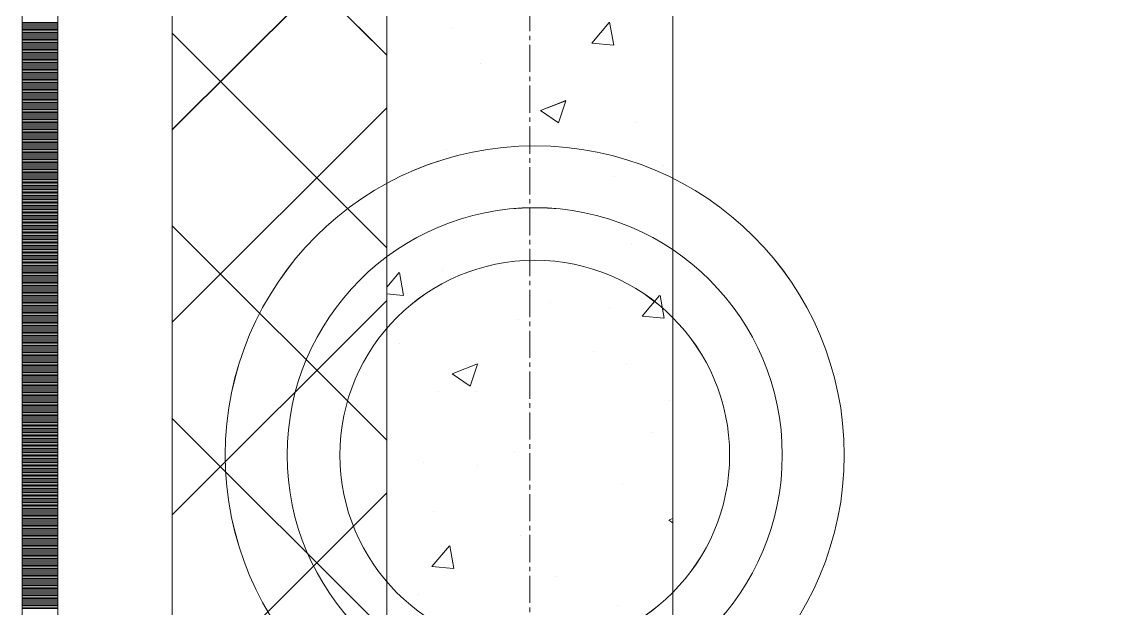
# Model space of a CAD drawing. Header units: millimetres. Extents: x 470010 to 1231400, y -134005 to 421770.
# Drawn here: x 672519 to 673289, y -23161 to -22750 of the extents above; entities that cross this region are included whole.
import ezdxf
from ezdxf.enums import TextEntityAlignment as Align

# ---------------------------------------------------------------- set-up
doc = ezdxf.new("R2010")
doc.units = ezdxf.units.MM
doc.linetypes.add('CENTER2', pattern=[28.575, 19.05, -3.175, 3.175, -3.175])
doc.linetypes.add('DASHED', pattern=[19.05, 12.7, -6.35])
doc.layers.get('Defpoints').update_dxf_attribs({"color": 140})
doc.layers.add('АР_Делит', color=120, linetype='Continuous', lineweight=0, plot=False)
for name, color, linetype, lineweight in [('АР_Стены ПЕНОблок', 52, 'Continuous', 20), ('АР_Тонкая', 254, 'Continuous', 5), ('АР_Утеплитель', 31, 'Continuous', 0), ('АР_Штриховка', 8, 'Continuous', 0)]:
    doc.layers.add(name, color=color, linetype=linetype, lineweight=lineweight)
doc.layers.add('РД_Оси_100', color=7, linetype='Continuous', lineweight=0, true_color=0x525252)
doc.styles.add('style1', font='ARIALN.TTF')

# ---------------------------------------------------------------- blocks, each defined once
blk = doc.blocks.new('СОШ_2200_АР_ОСИ_М100_28.05.24')
at = {"layer": 'АР_Делит', "color": 251, "linetype": 'DASHED', "true_color": 0x636466}
blk.add_lwpolyline([(114955, 135155), (114955, -355), (93595.036, -355), (93595.036, 13855), (94145, 13855), (94145, 68320), (66055, 68320), (66055, 13857.73), (83455, 13857.73), (83455, -355), (45245, -355), (45245, 13145), (44695, 13145), (44695, 26755), (45245, 26755), (45245, 68320), (20455, 68320), (20455, 26755), (27955, 26755), (27955, 13145), (-355, 13145), (-355, 100855)], dxfattribs=at)
at = {"layer": 'РД_Оси_100', "color": 251, "linetype": 'CENTER2', "true_color": 0x636466}
blk.add_line((0, -6155), (0, 139938.679), dxfattribs=at)
blk = doc.blocks.new('A$C9108343f')
at = {"layer": 'АР_Делит', "color": 18, "true_color": 0x000000}
for radius in [216.34, 173.04, 136.21]:
    blk.add_circle((7158.34, 77313.08), radius, dxfattribs=at)
at = {"layer": 'АР_Стены ПЕНОблок', "color": 18, "linetype": 'Continuous', "lineweight": 20, "true_color": 0x000000}
for p, q in [((7054.96, 97555), (7054.96, 21355)), ((7254.96, 21355), (7254.96, 97555))]:
    blk.add_line(p, q, dxfattribs=at)
at = {"layer": 'АР_Тонкая', "color": 18, "linetype": 'Continuous', "lineweight": 5, "true_color": 0x000000}
for p, q in [((6799.96, 97555), (6799.96, 21355)), ((6824.96, 97555), (6824.96, 21355)), ((6824.96, 21355), (6824.96, 97555)), ((6904.96, 21355), (6904.96, 97555))]:
    blk.add_line(p, q, dxfattribs=at)
at = {"layer": 'АР_Утеплитель', "color": 18, "linetype": 'Continuous', "lineweight": 0, "true_color": 0x000000}
for p, q in [((6904.96, 97555), (6904.96, 21355)), ((7054.96, 21355), (7054.96, 97555))]:
    blk.add_line(p, q, dxfattribs=at)
at = {"layer": 'АР_Штриховка', "color": 18, "linetype": 'Continuous', "lineweight": 0, "true_color": 0x000000}
for p, q in [((7054.96, 77592.83), (6904.96, 77742.83)), ((6904.96, 77540.69), (7054.96, 77690.69)), ((6799.96, 77615.75), (6824.96, 77615.75)), ((6799.96, 77614.75), (6824.96, 77614.75)), ((6799.96, 77613.75), (6824.96, 77613.75)), ((6799.96, 77612.75), (6824.96, 77612.75)), ((6799.96, 77611.75), (6824.96, 77611.75)), ((6799.96, 77610.75), (6824.96, 77610.75)), ((7100.02, 77611.47), (7100.02, 77611.47)), ((7198.16, 77601.19), (7210.4, 77615.78)), ((7213.6, 77599.9), (7210.66, 77615.82)), ((6799.96, 77609.75), (6824.96, 77609.75)), ((6799.96, 77608.75), (6824.96, 77608.75)), ((6799.96, 77607.75), (6824.96, 77607.75)), ((6799.96, 77606.75), (6824.96, 77606.75)), ((6799.96, 77605.75), (6824.96, 77605.75)), ((6799.96, 77604.75), (6824.96, 77604.75)), ((6799.96, 77603.75), (6824.96, 77603.75)), ((6799.96, 77602.75), (6824.96, 77602.75)), ((7054.96, 77458.13), (6904.96, 77608.13)), ((6799.96, 77601.75), (6824.96, 77601.75)), ((6799.96, 77600.75), (6824.96, 77600.75)), ((6799.96, 77599.75), (6824.96, 77599.75)), ((6799.96, 77598.75), (6824.96, 77598.75)), ((6799.96, 77597.75), (6824.96, 77597.75)), ((6799.96, 77596.75), (6824.96, 77596.75)), ((6799.96, 77595.75), (6824.96, 77595.75)), ((6799.96, 77594.75), (6824.96, 77594.75)), ((7198.16, 77601.18), (7213.34, 77599.85)), ((6799.96, 77593.75), (6824.96, 77593.75)), ((6799.96, 77592.75), (6824.96, 77592.75)), ((6799.96, 77591.75), (6824.96, 77591.75)), ((6799.96, 77590.75), (6824.96, 77590.75)), ((6799.96, 77589.75), (6824.96, 77589.75)), ((6799.96, 77588.75), (6824.96, 77588.75)), ((6799.96, 77587.75), (6824.96, 77587.75)), ((6799.96, 77586.75), (6824.96, 77586.75)), ((6799.96, 77585.75), (6824.96, 77585.75)), ((6799.96, 77584.75), (6824.96, 77584.75)), ((6799.96, 77583.75), (6824.96, 77583.75)), ((6799.96, 77582.75), (6824.96, 77582.75)), ((6799.96, 77581.75), (6824.96, 77581.75)), ((6799.96, 77580.75), (6824.96, 77580.75)), ((6799.96, 77579.75), (6824.96, 77579.75)), ((7120.49, 77586.94), (7120.49, 77586.94)), ((6799.96, 77578.75), (6824.96, 77578.75)), ((6799.96, 77577.75), (6824.96, 77577.75)), ((6799.96, 77576.75), (6824.96, 77576.75)), ((6799.96, 77575.75), (6824.96, 77575.75)), ((6799.96, 77574.75), (6824.96, 77574.75)), ((6799.96, 77573.75), (6824.96, 77573.75)), ((6799.96, 77572.75), (6824.96, 77572.75)), ((6799.96, 77571.75), (6824.96, 77571.75)), ((6799.96, 77570.75), (6824.96, 77570.75)), ((6799.96, 77569.75), (6824.96, 77569.75)), ((6799.96, 77568.75), (6824.96, 77568.75)), ((6799.96, 77567.75), (6824.96, 77567.75)), ((6799.96, 77566.75), (6824.96, 77566.75)), ((6799.96, 77565.75), (6824.96, 77565.75)), ((6799.96, 77564.75), (6824.96, 77564.75)), ((6799.96, 77563.75), (6824.96, 77563.75)), ((6799.96, 77562.75), (6824.96, 77562.75)), ((6799.96, 77561.75), (6824.96, 77561.75)), ((6799.96, 77560.75), (6824.96, 77560.75)), ((6799.96, 77559.75), (6824.96, 77559.75)), ((6799.96, 77558.75), (6824.96, 77558.75)), ((6799.96, 77557.75), (6824.96, 77557.75)), ((6799.96, 77556.75), (6824.96, 77556.75)), ((7162.4, 77554.16), (7180.18, 77560.98)), ((7174.97, 77545.47), (7180.12, 77560.82)), ((6799.96, 77555.75), (6824.96, 77555.75)), ((6799.96, 77554.75), (6824.96, 77554.75)), ((6799.96, 77553.75), (6824.96, 77553.75)), ((6799.96, 77552.75), (6824.96, 77552.75)), ((6799.96, 77551.75), (6824.96, 77551.75)), ((6799.96, 77550.75), (6824.96, 77550.75)), ((6799.96, 77549.75), (6824.96, 77549.75)), ((6799.96, 77548.75), (6824.96, 77548.75)), ((6904.96, 77405.99), (7054.96, 77555.99)), ((7162.33, 77554), (7174.96, 77545.48)), ((6799.96, 77547.75), (6824.96, 77547.75)), ((6799.96, 77546.75), (6824.96, 77546.75)), ((6799.96, 77545.75), (6824.96, 77545.75)), ((6799.96, 77544.75), (6824.96, 77544.75)), ((6799.96, 77543.75), (6824.96, 77543.75)), ((6799.96, 77542.75), (6824.96, 77542.75)), ((6799.96, 77541.75), (6824.96, 77541.75)), ((7228.85, 77545.96), (7228.85, 77545.96)), ((6799.96, 77540.75), (6824.96, 77540.75)), ((6799.96, 77539.75), (6824.96, 77539.75)), ((6799.96, 77538.75), (6824.96, 77538.75)), ((6799.96, 77537.75), (6824.96, 77537.75)), ((6799.96, 77536.75), (6824.96, 77536.75)), ((6799.96, 77535.75), (6824.96, 77535.75)), ((6799.96, 77534.75), (6824.96, 77534.75)), ((6799.96, 77533.75), (6824.96, 77533.75)), ((6799.96, 77532.75), (6824.96, 77532.75)), ((6799.96, 77531.75), (6824.96, 77531.75)), ((6799.96, 77530.75), (6824.96, 77530.75)), ((6799.96, 77529.75), (6824.96, 77529.75)), ((6799.96, 77528.75), (6824.96, 77528.75)), ((6799.96, 77527.75), (6824.96, 77527.75)), ((6799.96, 77526.75), (6824.96, 77526.75)), ((6799.96, 77525.75), (6824.96, 77525.75)), ((7096.93, 77526.91), (7096.93, 77526.91)), ((6799.96, 77524.75), (6824.96, 77524.75)), ((6799.96, 77523.75), (6824.96, 77523.75)), ((6799.96, 77522.75), (6824.96, 77522.75)), ((6799.96, 77521.75), (6824.96, 77521.75)), ((6799.96, 77520.75), (6824.96, 77520.75)), ((6799.96, 77519.75), (6824.96, 77519.75)), ((6799.96, 77518.75), (6824.96, 77518.75)), ((6799.96, 77517.75), (6824.96, 77517.75)), ((7112.98, 77521.19), (7112.98, 77521.19)), ((6799.96, 77516.75), (6824.96, 77516.75)), ((6799.96, 77515.75), (6824.96, 77515.75)), ((6799.96, 77514.75), (6824.96, 77514.75)), ((6799.96, 77513.75), (6824.96, 77513.75)), ((6799.96, 77512.75), (6824.96, 77512.75)), ((6799.96, 77511.75), (6824.96, 77511.75)), ((6799.96, 77510.75), (6824.96, 77510.75)), ((7248.57, 77515.46), (7248.57, 77515.46)), ((6799.96, 77509.75), (6824.96, 77509.75)), ((6799.96, 77508.75), (6824.96, 77508.75)), ((6799.96, 77507.75), (6824.96, 77507.75)), ((6799.96, 77506.75), (6824.96, 77506.75)), ((6799.96, 77505.75), (6824.96, 77505.75)), ((6799.96, 77504.75), (6824.96, 77504.75)), ((6799.96, 77503.75), (6824.96, 77503.75)), ((6799.96, 77502.75), (6824.96, 77502.75)), ((7214.08, 77507.88), (7214.08, 77507.88)), ((6799.96, 77501.75), (6824.96, 77501.75)), ((6799.96, 77500.75), (6824.96, 77500.75)), ((6799.96, 77499.75), (6824.96, 77499.75)), ((6799.96, 77498.75), (6824.96, 77498.75)), ((6799.96, 77497.75), (6824.96, 77497.75)), ((6799.96, 77496.75), (6824.96, 77496.75)), ((6799.96, 77495.75), (6824.96, 77495.75)), ((6799.96, 77494.75), (6824.96, 77494.75)), ((6799.96, 77493.75), (6824.96, 77493.75)), ((6799.96, 77492.75), (6824.96, 77492.75)), ((6799.96, 77491.75), (6824.96, 77491.75)), ((6799.96, 77490.75), (6824.96, 77490.75)), ((6799.96, 77489.75), (6824.96, 77489.75)), ((6799.96, 77488.75), (6824.96, 77488.75)), ((6799.96, 77487.75), (6824.96, 77487.75)), ((6799.96, 77486.75), (6824.96, 77486.75)), ((6799.96, 77485.75), (6824.96, 77485.75)), ((6799.96, 77484.75), (6824.96, 77484.75)), ((6799.96, 77483.75), (6824.96, 77483.75)), ((6799.96, 77482.75), (6824.96, 77482.75)), ((6799.96, 77481.75), (6824.96, 77481.75)), ((6799.96, 77480.75), (6824.96, 77480.75)), ((6799.96, 77479.75), (6824.96, 77479.75)), ((6799.96, 77478.75), (6824.96, 77478.75)), ((6799.96, 77477.75), (6824.96, 77477.75)), ((6799.96, 77476.75), (6824.96, 77476.75)), ((6799.96, 77475.75), (6824.96, 77475.75)), ((6799.96, 77474.75), (6824.96, 77474.75)), ((6799.96, 77473.75), (6824.96, 77473.75)), ((6799.96, 77472.75), (6824.96, 77472.75)), ((6799.96, 77471.75), (6824.96, 77471.75)), ((7054.96, 77323.42), (6904.96, 77473.42)), ((7108.66, 77475.9), (7108.66, 77475.9)), ((6799.96, 77470.75), (6824.96, 77470.75)), ((6799.96, 77469.75), (6824.96, 77469.75)), ((6799.96, 77468.75), (6824.96, 77468.75)), ((6799.96, 77467.75), (6824.96, 77467.75)), ((6799.96, 77466.75), (6824.96, 77466.75)), ((6799.96, 77465.75), (6824.96, 77465.75)), ((6799.96, 77464.75), (6824.96, 77464.75)), ((6799.96, 77463.75), (6824.96, 77463.75)), ((6799.96, 77462.75), (6824.96, 77462.75)), ((6799.96, 77461.75), (6824.96, 77461.75)), ((6799.96, 77460.75), (6824.96, 77460.75)), ((6799.96, 77459.75), (6824.96, 77459.75)), ((6799.96, 77458.75), (6824.96, 77458.75)), ((6799.96, 77457.75), (6824.96, 77457.75)), ((6799.96, 77456.75), (6824.96, 77456.75)), ((7225.77, 77461.4), (7225.77, 77461.4)), ((6799.96, 77455.75), (6824.96, 77455.75)), ((6799.96, 77454.75), (6824.96, 77454.75)), ((6799.96, 77453.75), (6824.96, 77453.75)), ((6799.96, 77452.75), (6824.96, 77452.75)), ((6799.96, 77451.75), (6824.96, 77451.75)), ((6799.96, 77450.75), (6824.96, 77450.75)), ((6799.96, 77449.75), (6824.96, 77449.75)), ((6799.96, 77448.75), (6824.96, 77448.75)), ((6799.96, 77447.75), (6824.96, 77447.75)), ((6799.96, 77446.75), (6824.96, 77446.75)), ((6799.96, 77445.75), (6824.96, 77445.75)), ((6799.96, 77444.75), (6824.96, 77444.75)), ((6799.96, 77443.75), (6824.96, 77443.75)), ((6799.96, 77442.75), (6824.96, 77442.75)), ((6799.96, 77441.75), (6824.96, 77441.75)), ((6799.96, 77440.75), (6824.96, 77440.75)), ((7054.96, 77430.53), (7063.46, 77440.66)), ((7066.66, 77424.78), (7063.72, 77440.7)), ((7093.84, 77442.36), (7093.84, 77442.36)), ((6799.96, 77439.75), (6824.96, 77439.75)), ((6799.96, 77438.75), (6824.96, 77438.75)), ((6799.96, 77437.75), (6824.96, 77437.75)), ((6799.96, 77436.75), (6824.96, 77436.75)), ((6799.96, 77435.75), (6824.96, 77435.75)), ((6799.96, 77434.75), (6824.96, 77434.75)), ((6799.96, 77433.75), (6824.96, 77433.75)), ((6799.96, 77432.75), (6824.96, 77432.75)), ((6799.96, 77431.75), (6824.96, 77431.75)), ((6799.96, 77430.75), (6824.96, 77430.75)), ((6799.96, 77429.75), (6824.96, 77429.75)), ((6799.96, 77428.75), (6824.96, 77428.75)), ((6799.96, 77427.75), (6824.96, 77427.75)), ((6799.96, 77426.75), (6824.96, 77426.75)), ((6799.96, 77425.75), (6824.96, 77425.75)), ((7054.96, 77425.74), (7066.4, 77424.73)), ((6799.96, 77424.75), (6824.96, 77424.75)), ((6799.96, 77423.75), (6824.96, 77423.75)), ((6799.96, 77422.75), (6824.96, 77422.75)), ((6799.96, 77421.75), (6824.96, 77421.75)), ((6799.96, 77420.75), (6824.96, 77420.75)), ((6799.96, 77419.75), (6824.96, 77419.75)), ((6799.96, 77418.75), (6824.96, 77418.75)), ((6799.96, 77417.75), (6824.96, 77417.75)), ((6904.96, 77271.29), (7054.96, 77421.29)), ((7169.52, 77420.13), (7169.52, 77420.13)), ((7233.4, 77410.13), (7245.64, 77424.72)), ((7248.84, 77408.84), (7245.9, 77424.76)), ((6799.96, 77416.75), (6824.96, 77416.75)), ((6799.96, 77415.75), (6824.96, 77415.75)), ((6799.96, 77414.75), (6824.96, 77414.75)), ((6799.96, 77413.75), (6824.96, 77413.75)), ((6799.96, 77412.75), (6824.96, 77412.75)), ((6799.96, 77411.75), (6824.96, 77411.75)), ((6799.96, 77410.75), (6824.96, 77410.75)), ((7210.85, 77416.07), (7210.85, 77416.07)), ((7233.4, 77410.12), (7248.58, 77408.8)), ((6799.96, 77409.75), (6824.96, 77409.75)), ((6799.96, 77408.75), (6824.96, 77408.75)), ((6799.96, 77407.75), (6824.96, 77407.75)), ((6799.96, 77406.75), (6824.96, 77406.75)), ((6799.96, 77405.75), (6824.96, 77405.75)), ((6799.96, 77404.75), (6824.96, 77404.75)), ((6799.96, 77403.75), (6824.96, 77403.75)), ((6799.96, 77402.75), (6824.96, 77402.75)), ((7147.27, 77407.7), (7147.27, 77407.7)), ((6799.96, 77401.75), (6824.96, 77401.75)), ((6799.96, 77400.75), (6824.96, 77400.75)), ((6799.96, 77399.75), (6824.96, 77399.75)), ((6799.96, 77398.75), (6824.96, 77398.75)), ((6799.96, 77397.75), (6824.96, 77397.75)), ((6799.96, 77396.75), (6824.96, 77396.75)), ((6799.96, 77395.75), (6824.96, 77395.75)), ((6799.96, 77394.75), (6824.96, 77394.75)), ((6799.96, 77393.75), (6824.96, 77393.75)), ((6799.96, 77392.75), (6824.96, 77392.75)), ((6799.96, 77391.75), (6824.96, 77391.75)), ((6799.96, 77390.75), (6824.96, 77390.75)), ((6799.96, 77389.75), (6824.96, 77389.75)), ((6799.96, 77388.75), (6824.96, 77388.75)), ((6799.96, 77387.75), (6824.96, 77387.75)), ((6799.96, 77386.75), (6824.96, 77386.75)), ((7063.52, 77391.39), (7063.52, 77391.39)), ((6799.96, 77385.75), (6824.96, 77385.75)), ((6799.96, 77384.75), (6824.96, 77384.75)), ((6799.96, 77383.75), (6824.96, 77383.75)), ((6799.96, 77382.75), (6824.96, 77382.75)), ((6799.96, 77381.75), (6824.96, 77381.75)), ((6799.96, 77380.75), (6824.96, 77380.75)), ((6799.96, 77379.75), (6824.96, 77379.75)), ((7199.11, 77385.67), (7199.11, 77385.67)), ((6799.96, 77378.75), (6824.96, 77378.75)), ((6799.96, 77377.75), (6824.96, 77377.75)), ((6799.96, 77376.75), (6824.96, 77376.75)), ((6799.96, 77375.75), (6824.96, 77375.75)), ((6799.96, 77374.75), (6824.96, 77374.75)), ((6799.96, 77373.75), (6824.96, 77373.75)), ((6799.96, 77372.75), (6824.96, 77372.75)), ((6799.96, 77371.75), (6824.96, 77371.75)), ((7100.59, 77369.97), (7118.38, 77376.79)), ((7113.17, 77361.29), (7118.32, 77376.63)), ((7222.68, 77376.85), (7222.68, 77376.85)), ((6799.96, 77370.75), (6824.96, 77370.75)), ((6799.96, 77369.75), (6824.96, 77369.75)), ((6799.96, 77368.75), (6824.96, 77368.75)), ((6799.96, 77367.75), (6824.96, 77367.75)), ((6799.96, 77366.75), (6824.96, 77366.75)), ((6799.96, 77365.75), (6824.96, 77365.75)), ((6799.96, 77364.75), (6824.96, 77364.75)), ((6799.96, 77363.75), (6824.96, 77363.75)), ((7100.52, 77369.81), (7113.16, 77361.29)), ((6799.96, 77362.75), (6824.96, 77362.75)), ((6799.96, 77361.75), (6824.96, 77361.75)), ((6799.96, 77360.75), (6824.96, 77360.75)), ((6799.96, 77359.75), (6824.96, 77359.75)), ((6799.96, 77358.75), (6824.96, 77358.75)), ((6799.96, 77357.75), (6824.96, 77357.75)), ((6799.96, 77356.75), (6824.96, 77356.75)), ((7090.75, 77357.8), (7090.75, 77357.8)), ((7117.08, 77357.28), (7117.08, 77357.28)), ((6799.96, 77355.75), (6824.96, 77355.75)), ((6799.96, 77354.75), (6824.96, 77354.75)), ((6799.96, 77353.75), (6824.96, 77353.75)), ((6799.96, 77352.75), (6824.96, 77352.75)), ((6799.96, 77351.75), (6824.96, 77351.75)), ((6799.96, 77350.75), (6824.96, 77350.75)), ((6799.96, 77349.75), (6824.96, 77349.75)), ((6799.96, 77348.75), (6824.96, 77348.75)), ((7252.67, 77351.55), (7252.67, 77351.55)), ((6799.96, 77347.75), (6824.96, 77347.75)), ((6799.96, 77346.75), (6824.96, 77346.75)), ((6799.96, 77345.75), (6824.96, 77345.75)), ((6799.96, 77344.75), (6824.96, 77344.75)), ((6799.96, 77343.75), (6824.96, 77343.75)), ((6799.96, 77342.75), (6824.96, 77342.75)), ((6799.96, 77341.75), (6824.96, 77341.75)), ((6799.96, 77340.75), (6824.96, 77340.75)), ((6799.96, 77339.75), (6824.96, 77339.75)), ((6799.96, 77338.75), (6824.96, 77338.75)), ((6799.96, 77337.75), (6824.96, 77337.75)), ((6799.96, 77336.75), (6824.96, 77336.75)), ((6799.96, 77335.75), (6824.96, 77335.75)), ((6799.96, 77334.75), (6824.96, 77334.75)), ((6799.96, 77333.75), (6824.96, 77333.75)), ((7054.96, 77188.72), (6904.96, 77338.72)), ((6799.96, 77332.75), (6824.96, 77332.75)), ((6799.96, 77331.75), (6824.96, 77331.75)), ((6799.96, 77330.75), (6824.96, 77330.75)), ((6799.96, 77329.75), (6824.96, 77329.75)), ((6799.96, 77328.75), (6824.96, 77328.75)), ((6799.96, 77327.75), (6824.96, 77327.75)), ((6799.96, 77326.75), (6824.96, 77326.75)), ((6799.96, 77325.75), (6824.96, 77325.75)), ((7240.23, 77328.55), (7240.23, 77328.55)), ((6799.96, 77324.75), (6824.96, 77324.75)), ((6799.96, 77323.75), (6824.96, 77323.75)), ((6799.96, 77322.75), (6824.96, 77322.75)), ((6799.96, 77321.75), (6824.96, 77321.75)), ((6799.96, 77320.75), (6824.96, 77320.75)), ((6799.96, 77319.75), (6824.96, 77319.75)), ((6799.96, 77318.75), (6824.96, 77318.75)), ((6799.96, 77317.75), (6824.96, 77317.75)), ((6799.96, 77316.75), (6824.96, 77316.75)), ((6799.96, 77315.75), (6824.96, 77315.75)), ((6799.96, 77314.75), (6824.96, 77314.75)), ((6799.96, 77313.75), (6824.96, 77313.75)), ((6799.96, 77312.75), (6824.96, 77312.75)), ((6799.96, 77311.75), (6824.96, 77311.75)), ((6799.96, 77310.75), (6824.96, 77310.75)), ((6799.96, 77309.75), (6824.96, 77309.75)), ((7144.03, 77315.89), (7144.03, 77315.89)), ((6799.96, 77308.75), (6824.96, 77308.75)), ((6799.96, 77307.75), (6824.96, 77307.75)), ((6799.96, 77306.75), (6824.96, 77306.75)), ((6799.96, 77305.75), (6824.96, 77305.75)), ((6799.96, 77304.75), (6824.96, 77304.75)), ((6799.96, 77303.75), (6824.96, 77303.75)), ((6799.96, 77302.75), (6824.96, 77302.75)), ((7080.45, 77307.52), (7080.45, 77307.52)), ((7118.4, 77305.82), (7118.4, 77305.82)), ((6799.96, 77301.75), (6824.96, 77301.75)), ((6799.96, 77300.75), (6824.96, 77300.75)), ((6799.96, 77299.75), (6824.96, 77299.75)), ((6799.96, 77298.75), (6824.96, 77298.75)), ((6799.96, 77297.75), (6824.96, 77297.75)), ((6799.96, 77296.75), (6824.96, 77296.75)), ((6799.96, 77295.75), (6824.96, 77295.75)), ((6799.96, 77294.75), (6824.96, 77294.75)), ((6799.96, 77293.75), (6824.96, 77293.75)), ((6799.96, 77292.75), (6824.96, 77292.75)), ((6799.96, 77291.75), (6824.96, 77291.75)), ((6799.96, 77290.75), (6824.96, 77290.75)), ((6799.96, 77289.75), (6824.96, 77289.75)), ((6799.96, 77288.75), (6824.96, 77288.75)), ((6799.96, 77287.75), (6824.96, 77287.75)), ((6799.96, 77286.75), (6824.96, 77286.75)), ((7219.59, 77292.29), (7219.59, 77292.29)), ((6799.96, 77285.75), (6824.96, 77285.75)), ((6799.96, 77284.75), (6824.96, 77284.75)), ((6799.96, 77283.75), (6824.96, 77283.75)), ((6799.96, 77282.75), (6824.96, 77282.75)), ((6799.96, 77281.75), (6824.96, 77281.75)), ((6799.96, 77280.75), (6824.96, 77280.75)), ((6799.96, 77279.75), (6824.96, 77279.75)), ((6904.96, 77136.58), (7054.96, 77286.58)), ((6799.96, 77278.75), (6824.96, 77278.75)), ((6799.96, 77277.75), (6824.96, 77277.75)), ((6799.96, 77276.75), (6824.96, 77276.75)), ((6799.96, 77275.75), (6824.96, 77275.75)), ((6799.96, 77274.75), (6824.96, 77274.75)), ((6799.96, 77273.75), (6824.96, 77273.75)), ((6799.96, 77272.75), (6824.96, 77272.75)), ((6799.96, 77271.75), (6824.96, 77271.75)), ((7087.66, 77273.25), (7087.66, 77273.25)), ((6799.96, 77270.75), (6824.96, 77270.75)), ((6799.96, 77269.75), (6824.96, 77269.75)), ((6799.96, 77268.75), (6824.96, 77268.75)), ((6799.96, 77267.75), (6824.96, 77267.75)), ((6799.96, 77266.75), (6824.96, 77266.75)), ((6799.96, 77265.75), (6824.96, 77265.75)), ((6799.96, 77264.75), (6824.96, 77264.75)), ((6799.96, 77263.75), (6824.96, 77263.75)), ((7252.14, 77267.55), (7254.96, 77265.65)), ((7252.21, 77267.7), (7254.96, 77268.76)), ((6799.96, 77262.75), (6824.96, 77262.75)), ((6799.96, 77261.75), (6824.96, 77261.75)), ((6799.96, 77260.75), (6824.96, 77260.75)), ((6799.96, 77259.75), (6824.96, 77259.75)), ((6799.96, 77258.75), (6824.96, 77258.75)), ((6799.96, 77257.75), (6824.96, 77257.75)), ((6799.96, 77256.75), (6824.96, 77256.75)), ((7148.58, 77256.56), (7148.58, 77256.56)), ((6799.96, 77255.75), (6824.96, 77255.75)), ((6799.96, 77254.75), (6824.96, 77254.75)), ((6799.96, 77253.75), (6824.96, 77253.75)), ((6799.96, 77252.75), (6824.96, 77252.75)), ((6799.96, 77251.75), (6824.96, 77251.75)), ((6799.96, 77250.75), (6824.96, 77250.75)), ((6799.96, 77249.75), (6824.96, 77249.75)), ((6799.96, 77248.75), (6824.96, 77248.75)), ((7086.46, 77235.01), (7098.7, 77249.6)), ((7101.9, 77233.73), (7098.96, 77249.65)), ((6799.96, 77247.75), (6824.96, 77247.75)), ((6799.96, 77246.75), (6824.96, 77246.75)), ((6799.96, 77245.75), (6824.96, 77245.75)), ((6799.96, 77244.75), (6824.96, 77244.75)), ((6799.96, 77243.75), (6824.96, 77243.75)), ((6799.96, 77242.75), (6824.96, 77242.75)), ((6799.96, 77241.75), (6824.96, 77241.75)), ((6799.96, 77240.75), (6824.96, 77240.75)), ((6799.96, 77239.75), (6824.96, 77239.75)), ((6799.96, 77238.75), (6824.96, 77238.75)), ((6799.96, 77237.75), (6824.96, 77237.75)), ((6799.96, 77236.75), (6824.96, 77236.75)), ((6799.96, 77235.75), (6824.96, 77235.75)), ((6799.96, 77234.75), (6824.96, 77234.75)), ((6799.96, 77233.75), (6824.96, 77233.75)), ((6799.96, 77232.75), (6824.96, 77232.75)), ((7086.46, 77235.01), (7101.64, 77233.68)), ((6799.96, 77231.75), (6824.96, 77231.75)), ((6799.96, 77230.75), (6824.96, 77230.75)), ((6799.96, 77229.75), (6824.96, 77229.75)), ((6799.96, 77228.75), (6824.96, 77228.75)), ((6799.96, 77227.75), (6824.96, 77227.75)), ((6799.96, 77226.75), (6824.96, 77226.75)), ((6799.96, 77225.75), (6824.96, 77225.75)), ((7173.41, 77228.37), (7173.41, 77228.37)), ((6799.96, 77224.75), (6824.96, 77224.75)), ((6799.96, 77223.75), (6824.96, 77223.75)), ((6799.96, 77222.75), (6824.96, 77222.75)), ((6799.96, 77221.75), (6824.96, 77221.75)), ((6799.96, 77220.75), (6824.96, 77220.75)), ((6799.96, 77219.75), (6824.96, 77219.75)), ((6799.96, 77218.75), (6824.96, 77218.75)), ((6799.96, 77217.75), (6824.96, 77217.75)), ((6799.96, 77216.75), (6824.96, 77216.75)), ((6799.96, 77215.75), (6824.96, 77215.75)), ((6799.96, 77214.75), (6824.96, 77214.75)), ((6799.96, 77213.75), (6824.96, 77213.75)), ((6799.96, 77212.75), (6824.96, 77212.75)), ((6799.96, 77211.75), (6824.96, 77211.75)), ((6799.96, 77210.75), (6824.96, 77210.75)), ((6799.96, 77209.75), (6824.96, 77209.75)), ((7077.21, 77215.71), (7077.21, 77215.71)), ((6799.96, 77208.75), (6824.96, 77208.75)), ((6799.96, 77207.75), (6824.96, 77207.75)), ((6799.96, 77206.75), (6824.96, 77206.75)), ((6799.96, 77205.75), (6824.96, 77205.75)), ((7216.5, 77207.74), (7216.5, 77207.74))]:
    blk.add_line(p, q, dxfattribs=at)
at = {"layer": 'РД_Оси_100'}
blk.add_blockref('СОШ_2200_АР_ОСИ_М100_28.05.24', (7154.96, 6755), dxfattribs=at)
at = {"layer": 'Defpoints', "color": 18, "true_color": 0x000000, "style": 'style1'}
for p in [(143949.34, 316089.12), (143974.98, 281639.5), (143890.4, 273244.71), (143839.99, 264276.81), (143967.75, 254892.38), (12251.96, 104178.14), (12382.58, 96023.14)]:
    blk.add_attdef('АР-ПОМЕЩЕНИЕ:НАИМЕНОВАНИЕ', text='', height=100, dxfattribs=at).set_placement(p, align=Align.MIDDLE)
at = {"layer": 'Defpoints', "color": 18, "true_color": 0x000000, "style": 'style1', "flags": 8}
for p in [(143951.3, 279099.09), (143848.34, 269251.11), (143875.33, 260094.25), (144049.74, 250824.7), (163419.28, 238153.36), (155897.46, 237965.97), (183037.2, 237965.97), (143342.94, 237876.19)]:
    blk.add_attdef('АР-ПОМЕЩЕНИЕ:НАИМЕНОВАНИЕ', text='', height=100, dxfattribs=at).set_placement(p, align=Align.MIDDLE)

msp = doc.modelspace()

# ---------------------------------------------------------------- linework, layer by layer
at = {"layer": 'АР_Делит', "color": 18, "true_color": 0x000000}
for radius in [216.336, 173.036, 136.212]:
    msp.add_circle((672876.957, -23053.162), radius, dxfattribs=at)
at = {"layer": 'АР_Стены ПЕНОблок', "color": 18, "linetype": 'Continuous', "lineweight": 20, "true_color": 0x000000}
for p, q in [((672773.57, -2811.242), (672773.57, -79011.242)), ((672973.57, -79011.242), (672973.57, -2811.242))]:
    msp.add_line(p, q, dxfattribs=at)
at = {"layer": 'АР_Тонкая', "color": 18, "linetype": 'Continuous', "lineweight": 5, "true_color": 0x000000}
for p, q in [((672518.57, -2811.242), (672518.57, -79011.242)), ((672543.57, -2811.242), (672543.57, -79011.242)), ((672543.57, -79011.242), (672543.57, -2811.242)), ((672623.57, -79011.242), (672623.57, -2811.242))]:
    msp.add_line(p, q, dxfattribs=at)
at = {"layer": 'АР_Утеплитель', "color": 18, "linetype": 'Continuous', "lineweight": 0, "true_color": 0x000000}
for p, q in [((672623.57, -2811.242), (672623.57, -79011.242)), ((672773.57, -79011.242), (672773.57, -2811.242))]:
    msp.add_line(p, q, dxfattribs=at)
at = {"layer": 'АР_Штриховка', "color": 18, "linetype": 'Continuous', "lineweight": 0, "true_color": 0x000000}
for p, q in [((672773.57, -22773.41), (672623.57, -22623.41)), ((672623.57, -22825.547), (672773.57, -22675.547)), ((672518.57, -22750.492), (672543.57, -22750.492)), ((672518.57, -22751.492), (672543.57, -22751.492)), ((672518.57, -22752.492), (672543.57, -22752.492)), ((672916.768, -22765.057), (672929.013, -22750.464)), ((672932.21, -22766.342), (672929.273, -22750.42)), ((672518.57, -22753.492), (672543.57, -22753.492)), ((672518.57, -22754.492), (672543.57, -22754.492)), ((672518.57, -22755.492), (672543.57, -22755.492)), ((672518.57, -22756.492), (672543.57, -22756.492)), ((672518.57, -22757.492), (672543.57, -22757.492)), ((672518.57, -22758.492), (672543.57, -22758.492)), ((672518.57, -22759.492), (672543.57, -22759.492)), ((672518.57, -22760.492), (672543.57, -22760.492)), ((672773.57, -22908.114), (672623.57, -22758.114)), ((672518.57, -22761.492), (672543.57, -22761.492)), ((672518.57, -22762.492), (672543.57, -22762.492)), ((672518.57, -22763.492), (672543.57, -22763.492)), ((672518.57, -22764.492), (672543.57, -22764.492)), ((672518.57, -22765.492), (672543.57, -22765.492)), ((672518.57, -22766.492), (672543.57, -22766.492)), ((672518.57, -22767.492), (672543.57, -22767.492)), ((672518.57, -22768.492), (672543.57, -22768.492)), ((672916.767, -22765.061), (672931.949, -22766.389)), ((672518.57, -22769.492), (672543.57, -22769.492)), ((672518.57, -22770.492), (672543.57, -22770.492)), ((672518.57, -22771.492), (672543.57, -22771.492)), ((672518.57, -22772.492), (672543.57, -22772.492)), ((672518.57, -22773.492), (672543.57, -22773.492)), ((672518.57, -22774.492), (672543.57, -22774.492)), ((672518.57, -22775.492), (672543.57, -22775.492)), ((672518.57, -22776.492), (672543.57, -22776.492)), ((672518.57, -22777.492), (672543.57, -22777.492)), ((672518.57, -22778.492), (672543.57, -22778.492)), ((672518.57, -22779.492), (672543.57, -22779.492)), ((672518.57, -22780.492), (672543.57, -22780.492)), ((672518.57, -22781.492), (672543.57, -22781.492)), ((672518.57, -22782.492), (672543.57, -22782.492)), ((672518.57, -22783.492), (672543.57, -22783.492)), ((672518.57, -22784.492), (672543.57, -22784.492)), ((672518.57, -22785.492), (672543.57, -22785.492)), ((672518.57, -22786.492), (672543.57, -22786.492)), ((672518.57, -22787.492), (672543.57, -22787.492)), ((672518.57, -22788.492), (672543.57, -22788.492)), ((672518.57, -22789.492), (672543.57, -22789.492)), ((672518.57, -22790.492), (672543.57, -22790.492)), ((672518.57, -22791.492), (672543.57, -22791.492)), ((672518.57, -22792.492), (672543.57, -22792.492)), ((672518.57, -22793.492), (672543.57, -22793.492)), ((672518.57, -22794.492), (672543.57, -22794.492)), ((672518.57, -22795.492), (672543.57, -22795.492)), ((672518.57, -22796.492), (672543.57, -22796.492)), ((672518.57, -22797.492), (672543.57, -22797.492)), ((672518.57, -22798.492), (672543.57, -22798.492)), ((672518.57, -22799.492), (672543.57, -22799.492)), ((672518.57, -22800.492), (672543.57, -22800.492)), ((672518.57, -22801.492), (672543.57, -22801.492)), ((672518.57, -22802.492), (672543.57, -22802.492)), ((672518.57, -22803.492), (672543.57, -22803.492)), ((672518.57, -22804.492), (672543.57, -22804.492)), ((672518.57, -22805.492), (672543.57, -22805.492)), ((672518.57, -22806.492), (672543.57, -22806.492)), ((672881.008, -22812.086), (672898.792, -22805.259)), ((672893.587, -22820.768), (672898.737, -22805.419)), ((672518.57, -22807.492), (672543.57, -22807.492)), ((672518.57, -22808.492), (672543.57, -22808.492)), ((672518.57, -22809.492), (672543.57, -22809.492)), ((672518.57, -22810.492), (672543.57, -22810.492)), ((672518.57, -22811.492), (672543.57, -22811.492)), ((672518.57, -22812.492), (672543.57, -22812.492)), ((672518.57, -22813.492), (672543.57, -22813.492)), ((672518.57, -22814.492), (672543.57, -22814.492)), ((672623.57, -22960.251), (672773.57, -22810.251)), ((672880.937, -22812.241), (672893.572, -22820.763)), ((672518.57, -22815.492), (672543.57, -22815.492)), ((672518.57, -22816.492), (672543.57, -22816.492)), ((672518.57, -22817.492), (672543.57, -22817.492)), ((672518.57, -22818.492), (672543.57, -22818.492)), ((672518.57, -22819.492), (672543.57, -22819.492)), ((672518.57, -22820.492), (672543.57, -22820.492)), ((672518.57, -22821.492), (672543.57, -22821.492)), ((672518.57, -22822.492), (672543.57, -22822.492)), ((672518.57, -22823.492), (672543.57, -22823.492)), ((672518.57, -22824.492), (672543.57, -22824.492)), ((672518.57, -22825.492), (672543.57, -22825.492)), ((672518.57, -22826.492), (672543.57, -22826.492)), ((672518.57, -22827.492), (672543.57, -22827.492)), ((672518.57, -22828.492), (672543.57, -22828.492)), ((672518.57, -22829.492), (672543.57, -22829.492)), ((672518.57, -22830.492), (672543.57, -22830.492)), ((672518.57, -22831.492), (672543.57, -22831.492)), ((672518.57, -22832.492), (672543.57, -22832.492)), ((672518.57, -22833.492), (672543.57, -22833.492)), ((672518.57, -22834.492), (672543.57, -22834.492)), ((672518.57, -22835.492), (672543.57, -22835.492)), ((672518.57, -22836.492), (672543.57, -22836.492)), ((672518.57, -22837.492), (672543.57, -22837.492)), ((672518.57, -22838.492), (672543.57, -22838.492)), ((672518.57, -22839.492), (672543.57, -22839.492)), ((672518.57, -22840.492), (672543.57, -22840.492)), ((672518.57, -22841.492), (672543.57, -22841.492)), ((672518.57, -22842.492), (672543.57, -22842.492)), ((672518.57, -22843.492), (672543.57, -22843.492)), ((672518.57, -22844.492), (672543.57, -22844.492)), ((672518.57, -22845.492), (672543.57, -22845.492)), ((672518.57, -22846.492), (672543.57, -22846.492)), ((672518.57, -22847.492), (672543.57, -22847.492)), ((672518.57, -22848.492), (672543.57, -22848.492)), ((672518.57, -22849.492), (672543.57, -22849.492)), ((672518.57, -22850.492), (672543.57, -22850.492)), ((672518.57, -22851.492), (672543.57, -22851.492)), ((672518.57, -22852.492), (672543.57, -22852.492)), ((672518.57, -22853.492), (672543.57, -22853.492)), ((672518.57, -22854.492), (672543.57, -22854.492)), ((672518.57, -22855.492), (672543.57, -22855.492)), ((672518.57, -22856.492), (672543.57, -22856.492)), ((672518.57, -22857.492), (672543.57, -22857.492)), ((672518.57, -22858.492), (672543.57, -22858.492)), ((672518.57, -22859.492), (672543.57, -22859.492)), ((672518.57, -22860.492), (672543.57, -22860.492)), ((672518.57, -22861.492), (672543.57, -22861.492)), ((672518.57, -22862.492), (672543.57, -22862.492)), ((672518.57, -22863.492), (672543.57, -22863.492)), ((672518.57, -22864.492), (672543.57, -22864.492)), ((672518.57, -22865.492), (672543.57, -22865.492)), ((672518.57, -22866.492), (672543.57, -22866.492)), ((672518.57, -22867.492), (672543.57, -22867.492)), ((672518.57, -22868.492), (672543.57, -22868.492)), ((672518.57, -22869.492), (672543.57, -22869.492)), ((672518.57, -22870.492), (672543.57, -22870.492)), ((672518.57, -22871.492), (672543.57, -22871.492)), ((672518.57, -22872.492), (672543.57, -22872.492)), ((672518.57, -22873.492), (672543.57, -22873.492)), ((672518.57, -22874.492), (672543.57, -22874.492)), ((672518.57, -22875.492), (672543.57, -22875.492)), ((672518.57, -22876.492), (672543.57, -22876.492)), ((672518.57, -22877.492), (672543.57, -22877.492)), ((672518.57, -22878.492), (672543.57, -22878.492)), ((672518.57, -22879.492), (672543.57, -22879.492)), ((672518.57, -22880.492), (672543.57, -22880.492)), ((672518.57, -22881.492), (672543.57, -22881.492)), ((672518.57, -22882.492), (672543.57, -22882.492)), ((672518.57, -22883.492), (672543.57, -22883.492)), ((672518.57, -22884.492), (672543.57, -22884.492)), ((672518.57, -22885.492), (672543.57, -22885.492)), ((672518.57, -22886.492), (672543.57, -22886.492)), ((672518.57, -22887.492), (672543.57, -22887.492)), ((672518.57, -22888.492), (672543.57, -22888.492)), ((672518.57, -22889.492), (672543.57, -22889.492)), ((672518.57, -22890.492), (672543.57, -22890.492)), ((672518.57, -22891.492), (672543.57, -22891.492)), ((672518.57, -22892.492), (672543.57, -22892.492)), ((672518.57, -22893.492), (672543.57, -22893.492)), ((672518.57, -22894.492), (672543.57, -22894.492)), ((672518.57, -22895.492), (672543.57, -22895.492)), ((672518.57, -22896.492), (672543.57, -22896.492)), ((672518.57, -22897.492), (672543.57, -22897.492)), ((672518.57, -22898.492), (672543.57, -22898.492)), ((672773.57, -23042.818), (672623.57, -22892.818)), ((672518.57, -22899.492), (672543.57, -22899.492)), ((672518.57, -22900.492), (672543.57, -22900.492)), ((672518.57, -22901.492), (672543.57, -22901.492)), ((672518.57, -22902.492), (672543.57, -22902.492)), ((672518.57, -22903.492), (672543.57, -22903.492)), ((672518.57, -22904.492), (672543.57, -22904.492)), ((672518.57, -22905.492), (672543.57, -22905.492)), ((672518.57, -22906.492), (672543.57, -22906.492)), ((672518.57, -22907.492), (672543.57, -22907.492)), ((672518.57, -22908.492), (672543.57, -22908.492)), ((672518.57, -22909.492), (672543.57, -22909.492)), ((672518.57, -22910.492), (672543.57, -22910.492)), ((672518.57, -22911.492), (672543.57, -22911.492)), ((672518.57, -22912.492), (672543.57, -22912.492)), ((672518.57, -22913.492), (672543.57, -22913.492)), ((672518.57, -22914.492), (672543.57, -22914.492)), ((672518.57, -22915.492), (672543.57, -22915.492)), ((672518.57, -22916.492), (672543.57, -22916.492)), ((672518.57, -22917.492), (672543.57, -22917.492)), ((672518.57, -22918.492), (672543.57, -22918.492)), ((672518.57, -22919.492), (672543.57, -22919.492)), ((672518.57, -22920.492), (672543.57, -22920.492)), ((672518.57, -22921.492), (672543.57, -22921.492)), ((672518.57, -22922.492), (672543.57, -22922.492)), ((672518.57, -22923.492), (672543.57, -22923.492)), ((672518.57, -22924.492), (672543.57, -22924.492)), ((672518.57, -22925.492), (672543.57, -22925.492)), ((672518.57, -22926.492), (672543.57, -22926.492)), ((672518.57, -22927.492), (672543.57, -22927.492)), ((672518.57, -22928.492), (672543.57, -22928.492)), ((672518.57, -22929.492), (672543.57, -22929.492)), ((672773.57, -22935.713), (672782.072, -22925.581)), ((672785.268, -22941.459), (672782.331, -22925.538)), ((672518.57, -22930.492), (672543.57, -22930.492)), ((672518.57, -22931.492), (672543.57, -22931.492)), ((672518.57, -22932.492), (672543.57, -22932.492)), ((672518.57, -22933.492), (672543.57, -22933.492)), ((672518.57, -22934.492), (672543.57, -22934.492)), ((672518.57, -22935.492), (672543.57, -22935.492)), ((672518.57, -22936.492), (672543.57, -22936.492)), ((672518.57, -22937.492), (672543.57, -22937.492)), ((672518.57, -22938.492), (672543.57, -22938.492)), ((672518.57, -22939.492), (672543.57, -22939.492)), ((672518.57, -22940.492), (672543.57, -22940.492)), ((672518.57, -22941.492), (672543.57, -22941.492)), ((672518.57, -22942.492), (672543.57, -22942.492)), ((672518.57, -22943.492), (672543.57, -22943.492)), ((672518.57, -22944.492), (672543.57, -22944.492)), ((672518.57, -22945.492), (672543.57, -22945.492)), ((672623.57, -23094.955), (672773.57, -22944.955)), ((672773.57, -22940.507), (672785.008, -22941.507)), ((672952.011, -22956.114), (672964.256, -22941.52)), ((672967.452, -22957.399), (672964.516, -22941.477)), ((672518.57, -22946.492), (672543.57, -22946.492)), ((672518.57, -22947.492), (672543.57, -22947.492)), ((672518.57, -22948.492), (672543.57, -22948.492)), ((672518.57, -22949.492), (672543.57, -22949.492)), ((672518.57, -22950.492), (672543.57, -22950.492)), ((672518.57, -22951.492), (672543.57, -22951.492)), ((672518.57, -22952.492), (672543.57, -22952.492)), ((672518.57, -22953.492), (672543.57, -22953.492)), ((672518.57, -22954.492), (672543.57, -22954.492)), ((672518.57, -22955.492), (672543.57, -22955.492)), ((672518.57, -22956.492), (672543.57, -22956.492)), ((672518.57, -22957.492), (672543.57, -22957.492)), ((672518.57, -22958.492), (672543.57, -22958.492)), ((672518.57, -22959.492), (672543.57, -22959.492)), ((672518.57, -22960.492), (672543.57, -22960.492)), ((672952.011, -22956.118), (672967.193, -22957.446)), ((672518.57, -22961.492), (672543.57, -22961.492)), ((672518.57, -22962.492), (672543.57, -22962.492)), ((672518.57, -22963.492), (672543.57, -22963.492)), ((672518.57, -22964.492), (672543.57, -22964.492)), ((672518.57, -22965.492), (672543.57, -22965.492)), ((672518.57, -22966.492), (672543.57, -22966.492)), ((672518.57, -22967.492), (672543.57, -22967.492)), ((672518.57, -22968.492), (672543.57, -22968.492)), ((672518.57, -22969.492), (672543.57, -22969.492)), ((672518.57, -22970.492), (672543.57, -22970.492)), ((672518.57, -22971.492), (672543.57, -22971.492)), ((672518.57, -22972.492), (672543.57, -22972.492)), ((672518.57, -22973.492), (672543.57, -22973.492)), ((672518.57, -22974.492), (672543.57, -22974.492)), ((672518.57, -22975.492), (672543.57, -22975.492)), ((672518.57, -22976.492), (672543.57, -22976.492)), ((672518.57, -22977.492), (672543.57, -22977.492)), ((672518.57, -22978.492), (672543.57, -22978.492)), ((672518.57, -22979.492), (672543.57, -22979.492)), ((672518.57, -22980.492), (672543.57, -22980.492)), ((672518.57, -22981.492), (672543.57, -22981.492)), ((672518.57, -22982.492), (672543.57, -22982.492)), ((672518.57, -22983.492), (672543.57, -22983.492)), ((672518.57, -22984.492), (672543.57, -22984.492)), ((672518.57, -22985.492), (672543.57, -22985.492)), ((672518.57, -22986.492), (672543.57, -22986.492)), ((672518.57, -22987.492), (672543.57, -22987.492)), ((672518.57, -22988.492), (672543.57, -22988.492)), ((672518.57, -22989.492), (672543.57, -22989.492)), ((672518.57, -22990.492), (672543.57, -22990.492)), ((672518.57, -22991.492), (672543.57, -22991.492)), ((672819.206, -22996.274), (672836.99, -22989.447)), ((672831.785, -23004.956), (672836.935, -22989.607)), ((672518.57, -22992.492), (672543.57, -22992.492)), ((672518.57, -22993.492), (672543.57, -22993.492)), ((672518.57, -22994.492), (672543.57, -22994.492)), ((672518.57, -22995.492), (672543.57, -22995.492)), ((672518.57, -22996.492), (672543.57, -22996.492)), ((672518.57, -22997.492), (672543.57, -22997.492)), ((672518.57, -22998.492), (672543.57, -22998.492)), ((672518.57, -22999.492), (672543.57, -22999.492)), ((672819.135, -22996.429), (672831.77, -23004.951)), ((672518.57, -23000.492), (672543.57, -23000.492)), ((672518.57, -23001.492), (672543.57, -23001.492)), ((672518.57, -23002.492), (672543.57, -23002.492)), ((672518.57, -23003.492), (672543.57, -23003.492)), ((672518.57, -23004.492), (672543.57, -23004.492)), ((672518.57, -23005.492), (672543.57, -23005.492)), ((672518.57, -23006.492), (672543.57, -23006.492)), ((672518.57, -23007.492), (672543.57, -23007.492)), ((672518.57, -23008.492), (672543.57, -23008.492)), ((672518.57, -23009.492), (672543.57, -23009.492)), ((672518.57, -23010.492), (672543.57, -23010.492)), ((672518.57, -23011.492), (672543.57, -23011.492)), ((672518.57, -23012.492), (672543.57, -23012.492)), ((672518.57, -23013.492), (672543.57, -23013.492)), ((672518.57, -23014.492), (672543.57, -23014.492)), ((672518.57, -23015.492), (672543.57, -23015.492)), ((672518.57, -23016.492), (672543.57, -23016.492)), ((672518.57, -23017.492), (672543.57, -23017.492)), ((672518.57, -23018.492), (672543.57, -23018.492)), ((672518.57, -23019.492), (672543.57, -23019.492)), ((672518.57, -23020.492), (672543.57, -23020.492)), ((672518.57, -23021.492), (672543.57, -23021.492)), ((672518.57, -23022.492), (672543.57, -23022.492)), ((672518.57, -23023.492), (672543.57, -23023.492)), ((672518.57, -23024.492), (672543.57, -23024.492)), ((672518.57, -23025.492), (672543.57, -23025.492)), ((672518.57, -23026.492), (672543.57, -23026.492)), ((672518.57, -23027.492), (672543.57, -23027.492)), ((672518.57, -23028.492), (672543.57, -23028.492)), ((672518.57, -23029.492), (672543.57, -23029.492)), ((672773.57, -23177.522), (672623.57, -23027.522)), ((672518.57, -23030.492), (672543.57, -23030.492)), ((672518.57, -23031.492), (672543.57, -23031.492)), ((672518.57, -23032.492), (672543.57, -23032.492)), ((672518.57, -23033.492), (672543.57, -23033.492)), ((672518.57, -23034.492), (672543.57, -23034.492)), ((672518.57, -23035.492), (672543.57, -23035.492)), ((672518.57, -23036.492), (672543.57, -23036.492)), ((672518.57, -23037.492), (672543.57, -23037.492)), ((672518.57, -23038.492), (672543.57, -23038.492)), ((672518.57, -23039.492), (672543.57, -23039.492)), ((672518.57, -23040.492), (672543.57, -23040.492)), ((672518.57, -23041.492), (672543.57, -23041.492)), ((672518.57, -23042.492), (672543.57, -23042.492)), ((672518.57, -23043.492), (672543.57, -23043.492)), ((672518.57, -23044.492), (672543.57, -23044.492)), ((672518.57, -23045.492), (672543.57, -23045.492)), ((672518.57, -23046.492), (672543.57, -23046.492)), ((672518.57, -23047.492), (672543.57, -23047.492)), ((672518.57, -23048.492), (672543.57, -23048.492)), ((672518.57, -23049.492), (672543.57, -23049.492)), ((672518.57, -23050.492), (672543.57, -23050.492)), ((672518.57, -23051.492), (672543.57, -23051.492)), ((672518.57, -23052.492), (672543.57, -23052.492)), ((672518.57, -23053.492), (672543.57, -23053.492)), ((672518.57, -23054.492), (672543.57, -23054.492)), ((672518.57, -23055.492), (672543.57, -23055.492)), ((672518.57, -23056.492), (672543.57, -23056.492)), ((672518.57, -23057.492), (672543.57, -23057.492)), ((672518.57, -23058.492), (672543.57, -23058.492)), ((672518.57, -23059.492), (672543.57, -23059.492)), ((672518.57, -23060.492), (672543.57, -23060.492)), ((672518.57, -23061.492), (672543.57, -23061.492)), ((672518.57, -23062.492), (672543.57, -23062.492)), ((672518.57, -23063.492), (672543.57, -23063.492)), ((672518.57, -23064.492), (672543.57, -23064.492)), ((672518.57, -23065.492), (672543.57, -23065.492)), ((672518.57, -23066.492), (672543.57, -23066.492)), ((672518.57, -23067.492), (672543.57, -23067.492)), ((672518.57, -23068.492), (672543.57, -23068.492)), ((672518.57, -23069.492), (672543.57, -23069.492)), ((672518.57, -23070.492), (672543.57, -23070.492)), ((672518.57, -23071.492), (672543.57, -23071.492)), ((672518.57, -23072.492), (672543.57, -23072.492)), ((672518.57, -23073.492), (672543.57, -23073.492)), ((672518.57, -23074.492), (672543.57, -23074.492)), ((672518.57, -23075.492), (672543.57, -23075.492)), ((672518.57, -23076.492), (672543.57, -23076.492)), ((672518.57, -23077.492), (672543.57, -23077.492)), ((672518.57, -23078.492), (672543.57, -23078.492)), ((672518.57, -23079.492), (672543.57, -23079.492)), ((672518.57, -23080.492), (672543.57, -23080.492)), ((672518.57, -23081.492), (672543.57, -23081.492)), ((672518.57, -23082.492), (672543.57, -23082.492)), ((672518.57, -23083.492), (672543.57, -23083.492)), ((672623.57, -23229.659), (672773.57, -23079.659)), ((672518.57, -23084.492), (672543.57, -23084.492)), ((672518.57, -23085.492), (672543.57, -23085.492)), ((672518.57, -23086.492), (672543.57, -23086.492)), ((672518.57, -23087.492), (672543.57, -23087.492)), ((672518.57, -23088.492), (672543.57, -23088.492)), ((672518.57, -23089.492), (672543.57, -23089.492)), ((672518.57, -23090.492), (672543.57, -23090.492)), ((672518.57, -23091.492), (672543.57, -23091.492)), ((672518.57, -23092.492), (672543.57, -23092.492)), ((672518.57, -23093.492), (672543.57, -23093.492)), ((672518.57, -23094.492), (672543.57, -23094.492)), ((672518.57, -23095.492), (672543.57, -23095.492)), ((672518.57, -23096.492), (672543.57, -23096.492)), ((672518.57, -23097.492), (672543.57, -23097.492)), ((672518.57, -23098.492), (672543.57, -23098.492)), ((672518.57, -23099.492), (672543.57, -23099.492)), ((672970.75, -23098.694), (672973.57, -23100.596)), ((672970.82, -23098.539), (672973.57, -23097.484)), ((672518.57, -23100.492), (672543.57, -23100.492)), ((672518.57, -23101.492), (672543.57, -23101.492)), ((672518.57, -23102.492), (672543.57, -23102.492)), ((672518.57, -23103.492), (672543.57, -23103.492)), ((672518.57, -23104.492), (672543.57, -23104.492)), ((672518.57, -23105.492), (672543.57, -23105.492)), ((672518.57, -23106.492), (672543.57, -23106.492)), ((672518.57, -23107.492), (672543.57, -23107.492)), ((672518.57, -23108.492), (672543.57, -23108.492)), ((672518.57, -23109.492), (672543.57, -23109.492)), ((672518.57, -23110.492), (672543.57, -23110.492)), ((672518.57, -23111.492), (672543.57, -23111.492)), ((672518.57, -23112.492), (672543.57, -23112.492)), ((672518.57, -23113.492), (672543.57, -23113.492)), ((672518.57, -23114.492), (672543.57, -23114.492)), ((672518.57, -23115.492), (672543.57, -23115.492)), ((672518.57, -23116.492), (672543.57, -23116.492)), ((672518.57, -23117.492), (672543.57, -23117.492)), ((672518.57, -23118.492), (672543.57, -23118.492)), ((672518.57, -23119.492), (672543.57, -23119.492)), ((672518.57, -23120.492), (672543.57, -23120.492)), ((672518.57, -23121.492), (672543.57, -23121.492)), ((672518.57, -23122.492), (672543.57, -23122.492)), ((672805.07, -23131.231), (672817.315, -23116.638)), ((672820.511, -23132.516), (672817.574, -23116.595)), ((672518.57, -23123.492), (672543.57, -23123.492)), ((672518.57, -23124.492), (672543.57, -23124.492)), ((672518.57, -23125.492), (672543.57, -23125.492)), ((672518.57, -23126.492), (672543.57, -23126.492)), ((672518.57, -23127.492), (672543.57, -23127.492)), ((672518.57, -23128.492), (672543.57, -23128.492)), ((672518.57, -23129.492), (672543.57, -23129.492)), ((672518.57, -23130.492), (672543.57, -23130.492)), ((672518.57, -23131.492), (672543.57, -23131.492)), ((672518.57, -23132.492), (672543.57, -23132.492)), ((672518.57, -23133.492), (672543.57, -23133.492)), ((672518.57, -23134.492), (672543.57, -23134.492)), ((672518.57, -23135.492), (672543.57, -23135.492)), ((672518.57, -23136.492), (672543.57, -23136.492)), ((672518.57, -23137.492), (672543.57, -23137.492)), ((672805.069, -23131.236), (672820.251, -23132.564)), ((672518.57, -23138.492), (672543.57, -23138.492)), ((672518.57, -23139.492), (672543.57, -23139.492)), ((672518.57, -23140.492), (672543.57, -23140.492)), ((672518.57, -23141.492), (672543.57, -23141.492)), ((672518.57, -23142.492), (672543.57, -23142.492)), ((672518.57, -23143.492), (672543.57, -23143.492)), ((672518.57, -23144.492), (672543.57, -23144.492)), ((672518.57, -23145.492), (672543.57, -23145.492)), ((672518.57, -23146.492), (672543.57, -23146.492)), ((672518.57, -23147.492), (672543.57, -23147.492)), ((672518.57, -23148.492), (672543.57, -23148.492)), ((672518.57, -23149.492), (672543.57, -23149.492)), ((672518.57, -23150.492), (672543.57, -23150.492)), ((672518.57, -23151.492), (672543.57, -23151.492)), ((672518.57, -23152.492), (672543.57, -23152.492)), ((672518.57, -23153.492), (672543.57, -23153.492)), ((672518.57, -23154.492), (672543.57, -23154.492)), ((672518.57, -23155.492), (672543.57, -23155.492)), ((672518.57, -23156.492), (672543.57, -23156.492)), ((672518.57, -23157.492), (672543.57, -23157.492)), ((672518.57, -23158.492), (672543.57, -23158.492)), ((672518.57, -23159.492), (672543.57, -23159.492)), ((672518.57, -23160.492), (672543.57, -23160.492))]:
    msp.add_line(p, q, dxfattribs=at)

# ---------------------------------------------------------------- block references
msp.add_blockref('A$C9108343f', (665718.612, -100366.242))
at = {"layer": 'РД_Оси_100'}
msp.add_blockref('СОШ_2200_АР_ОСИ_М100_28.05.24', (672873.57, -93611.242), dxfattribs=at)

doc.saveas('drawing.dxf')
